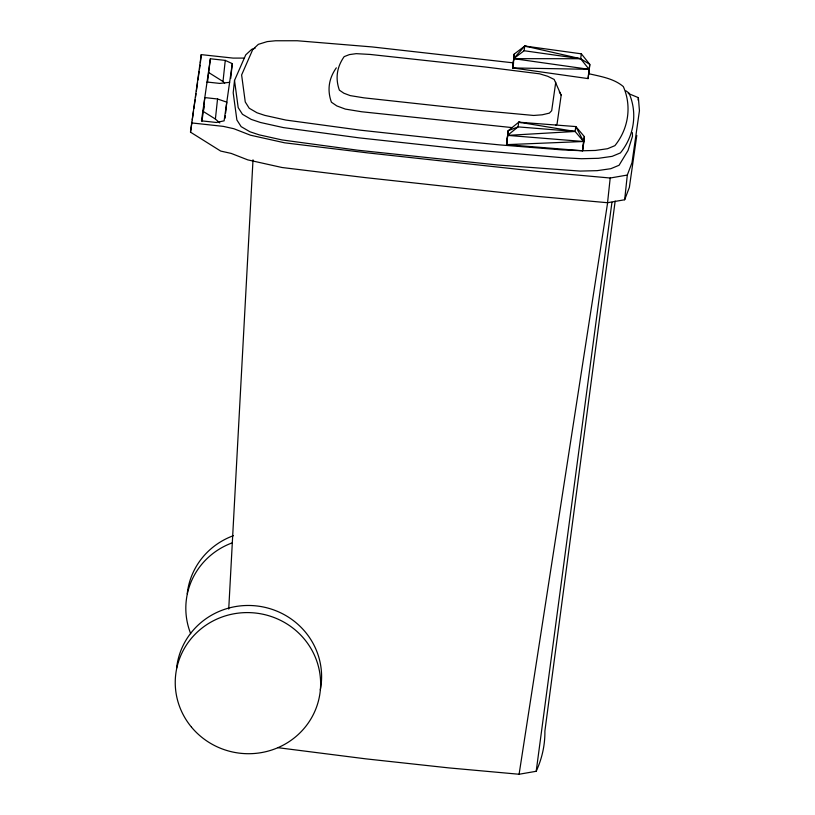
<?xml version="1.0" encoding="UTF-8"?>
<svg xmlns="http://www.w3.org/2000/svg" width="815" height="815" viewBox="0 0 815 815"><rect width="100%" height="100%" fill="white"/><g stroke="black" fill="none" stroke-linecap="round" stroke-linejoin="round"><path stroke-width="1.22" d="M228.73 609.06L253.007 159.822M513.745 62.908L372.17 46.934L297.22 40.75L275.46 40.77L267.188 41.606L258.345 44.346L252.742 49.572L241.617 74.96L245.254 101.957L249.207 108.232L257.01 112.776L264.794 115.373L285.871 120.06L360.271 130.166L455.279 140.516L499.483 144.876L562.401 149.899L582.633 150.765L584.324 136.563L575.798 126.57L518.737 122.179L508.224 130.706L506.563 144.642L582.633 150.765L595.388 150.449L607.542 148.717L614.887 145.661C628.375 129.014 632.012 106.317 623.332 86.584C613.736 78.413 600.696 76.518 588.797 73.707L589.795 64.395L581.35 53.831L524.779 46.027L514.346 53.994L512.686 67.93L588.104 78.597L589.795 64.395L580.647 58.731L524.779 46.027L513.674 58.66L589.092 69.326L588.104 78.597M636.8 135.402L629.374 187.338L624.667 199.757L607.552 202.721L537.543 196.395L365.263 177.609L282.051 167.513L247.791 159.883L231.226 153.424L220.682 151.07L190.496 132.162L201.254 54.625L233.09 58.099L243.97 58.089M200.378 62.735L201.254 54.625M207.448 82.59L210.362 58.772L225.266 60.392L232.295 63.641L230.716 78.454M215.394 119.041L217.544 98.982L204.81 97.586L203.322 111.482L215.394 119.041L219.775 122.953M224.665 83.222L223.004 81.51L225.266 60.392M225.072 118.216L225.337 115.74M225.602 113.275L226.784 102.16L217.544 98.982M255.064 48.289L251.754 49.318L245.743 54.86L234.516 80.43L233.202 92.778L236.88 119.978L241.148 126.641L249.889 131.745L259.15 134.842L282.01 139.936L357.704 150.204L497.782 165.007L580.107 171.079L597.14 170.651L610.792 168.705L619.074 165.262L628.019 150.52L632.471 136.319L632.389 132.631M583.621 141.504L575.798 126.57L575.095 131.47L518.737 122.179L518.065 126.885L507.562 135.382L583.621 141.504L575.095 131.47L518.065 126.885L508.224 130.706L506.563 144.642L583.621 141.504L582.633 150.765M583.336 145.824L584.324 136.563M607.552 202.721L610.201 178.016L627.306 175.052L632.012 162.633L639.439 110.708L638.369 97.657L628.243 93.45M624.667 199.757L627.306 175.052M638.104 100.123L638.369 97.657M512.686 67.93L514.346 53.994L512.686 67.93L589.092 69.326L580.647 58.731L524.106 50.734L513.674 58.66L580.647 58.731L581.35 53.831M506.563 144.642L508.224 130.706M277.844 747.671L365.945 758.867L449.085 767.924L519.094 774.25L536.199 771.285L611.943 202.303M615.172 201.071L544.889 731.065A1504.052 368.961 6.1 0 1 536.199 771.285M190.496 132.162L191.922 122.23M192.269 119.754L193.512 111.064M193.868 108.578L195.111 99.888M195.468 97.403L195.997 93.684M196.354 91.198L197.597 82.509M197.953 80.033L199.196 71.343M199.553 68.857L200.083 65.129M210.362 58.772L201.478 120.844L216.383 122.474L224.115 120.834L232.295 63.641M201.926 121.272L204.005 106.694M524.106 50.734L524.779 46.027L527.183 46.71M555.749 82.295L551.684 110.697L549.361 113.122L542.209 114.803L533.662 115.455L479.414 110.433L363.928 97.841L350.216 95.61L343.869 93.226L339.386 90.159A548.811 134.628 6.1 0 1 344.174 56.622L349.39 54.605L356.216 53.658L370.132 54.442L485.618 67.034L539.622 73.819L547.721 76.284L554.169 79.442L561.178 95.223L557.073 123.941L555.687 125.378M519.094 774.25L607.582 203.017M229.626 82.315L219.765 83.415L207.03 82.03M507.562 135.382L575.095 131.47M610.201 178.016L540.182 171.7L367.901 152.914L284.69 142.819L250.429 135.188L233.864 128.729L223.32 126.376L191.484 122.902M511.973 127.588L361.656 111.757L345.346 109.098L336.839 105.93L331.42 102.211A557.796 136.828 6.1 0 1 336.33 67.828M518.737 122.179L521.213 122.719M208.874 72.657L223.004 81.51M625.93 90.832L628.956 93.032C637.799 113.02 634.111 136.074 620.398 152.914L612.116 156.358L598.465 158.304L581.421 158.721L562.605 157.733L454.536 148.269L359.028 137.857L283.335 127.588L260.474 122.495L251.214 119.398L242.463 114.294L238.194 107.631L234.516 80.43M559.314 91.83L561.178 95.223M187.216 593.88A72.739 70.518 8.1 0 1 233.365 535.7M190.69 633.683A72.739 70.518 8.1 0 1 232.346 542.81M176.6 668.168A72.739 70.518 8.1 0 1 259.527 606.319A72.739 70.518 8.1 0 1 320.295 689.969M191.505 727.163A72.739 70.518 8.1 0 0 315.843 708.907A72.739 70.518 8.1 0 0 236.452 613.379A72.739 70.518 8.1 0 0 191.505 727.163"/></g></svg>
